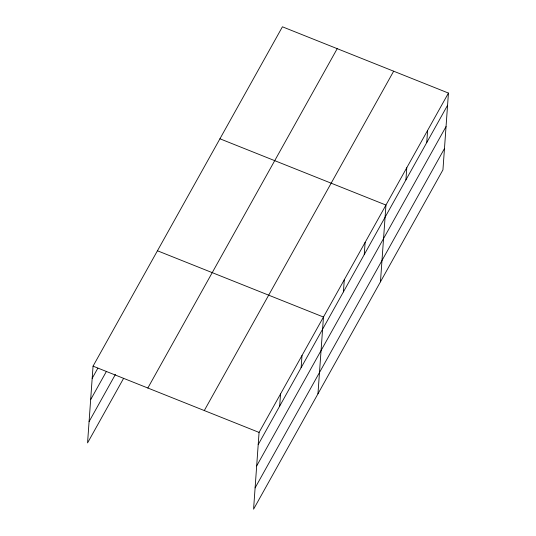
<?xml version="1.0" encoding="UTF-8"?>
<svg xmlns="http://www.w3.org/2000/svg" width="536" height="536" viewBox="0 0 536 536"><rect width="100%" height="100%" fill="white"/><g stroke="black" fill="none" stroke-linecap="round" stroke-linejoin="round"><path stroke-width="0.8" d="M448.444 93.07L259.076 432.418L253.575 509.2L442.944 169.852L448.444 93.07L282.425 26.8L93.056 366.148L87.556 442.93L123.595 378.349M279.665 406.141L280.536 393.953M301.125 367.683L302.002 355.495M317.955 393.819L323.463 317.037L157.443 250.768M343.422 291.892L344.293 279.712M364.252 254.567L365.123 242.379M380.453 281.836L385.954 205.054L219.934 138.784M405.913 179.908L406.784 167.728M426.743 142.583L427.614 130.395M92.185 378.329L97.854 368.172M90.658 399.648L106.45 371.348M89.083 421.611L115.401 374.443M147.842 388.017L337.211 48.669M204.29 410.549L393.659 71.201M258.205 444.599L447.573 105.257M256.677 465.918L446.046 126.576M255.103 487.881L444.471 148.539M93.056 366.148L259.076 432.418"/></g></svg>
